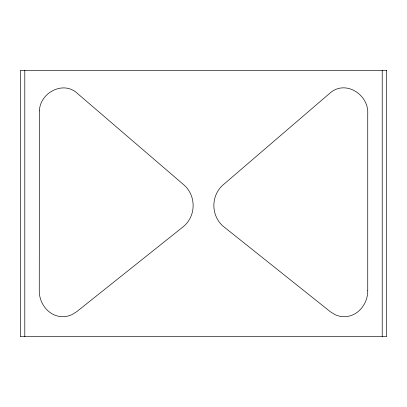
<?xml version="1.0" encoding="UTF-8"?>
<svg xmlns="http://www.w3.org/2000/svg" width="407" height="407" viewBox="0 0 407 407"><rect width="100%" height="100%" fill="white"/><g stroke="black" fill="none" stroke-linecap="round" stroke-linejoin="round"><path stroke-width="0.61" d="M382.209 70.335L382.209 336.665M24.791 70.335L24.791 336.665M39.423 110.831L39.26 290.684C39.087 302.304 47.085 314.112 58.852 316.32A21.408 21.408 0 0 0 68.819 315.832L71.724 314.759L76.608 311.767L183.374 226.623C187.831 223.041 190.908 217.913 192.308 212.393A28.612 28.612 0 0 0 192.511 199.588C191.29 194.007 188.38 188.772 184.045 185.012L77.274 93.32C63.365 80.24 39.896 92.745 39.423 110.831M367.74 290.684C367.913 302.304 359.915 314.112 348.148 316.32A21.408 21.408 0 0 1 338.181 315.832L335.276 314.759L330.392 311.767L223.626 226.623C219.17 223.041 216.092 217.913 214.693 212.393A28.612 28.612 0 0 1 214.489 199.588C215.71 194.007 218.62 188.772 222.955 185.012L329.726 93.32C345.136 79.233 368.976 94.526 367.74 113.848L367.74 290.684M386.65 70.335L20.35 70.335L20.35 336.665L386.65 336.665L386.65 70.335"/></g></svg>
